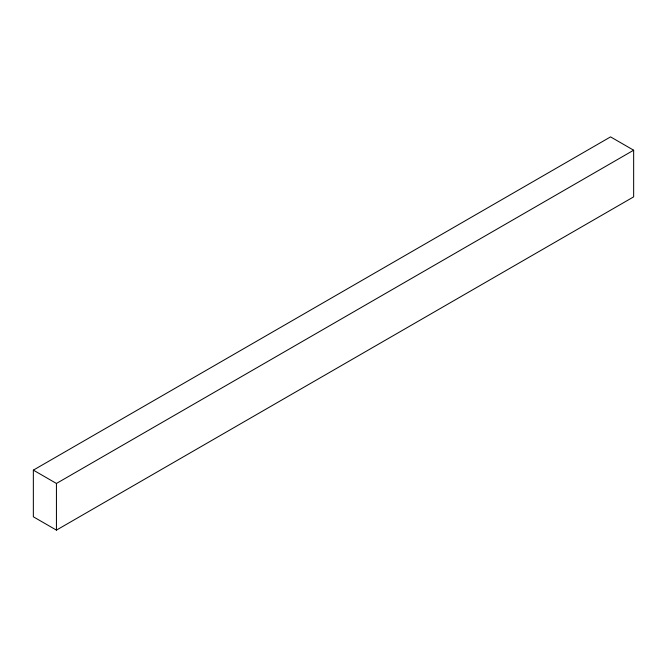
<?xml version="1.0" encoding="UTF-8"?>
<svg xmlns="http://www.w3.org/2000/svg" width="667" height="667" viewBox="0 0 667 667"><rect width="100%" height="100%" fill="white"/><g stroke="black" fill="none" stroke-linecap="round" stroke-linejoin="round"><path stroke-width="1" d="M33.35 470.135L610.563 136.885L633.65 150.208L633.65 196.865L56.437 530.115L33.35 516.792L33.35 470.135L56.437 483.458L633.65 150.208M56.437 483.458L56.437 530.115"/></g></svg>
